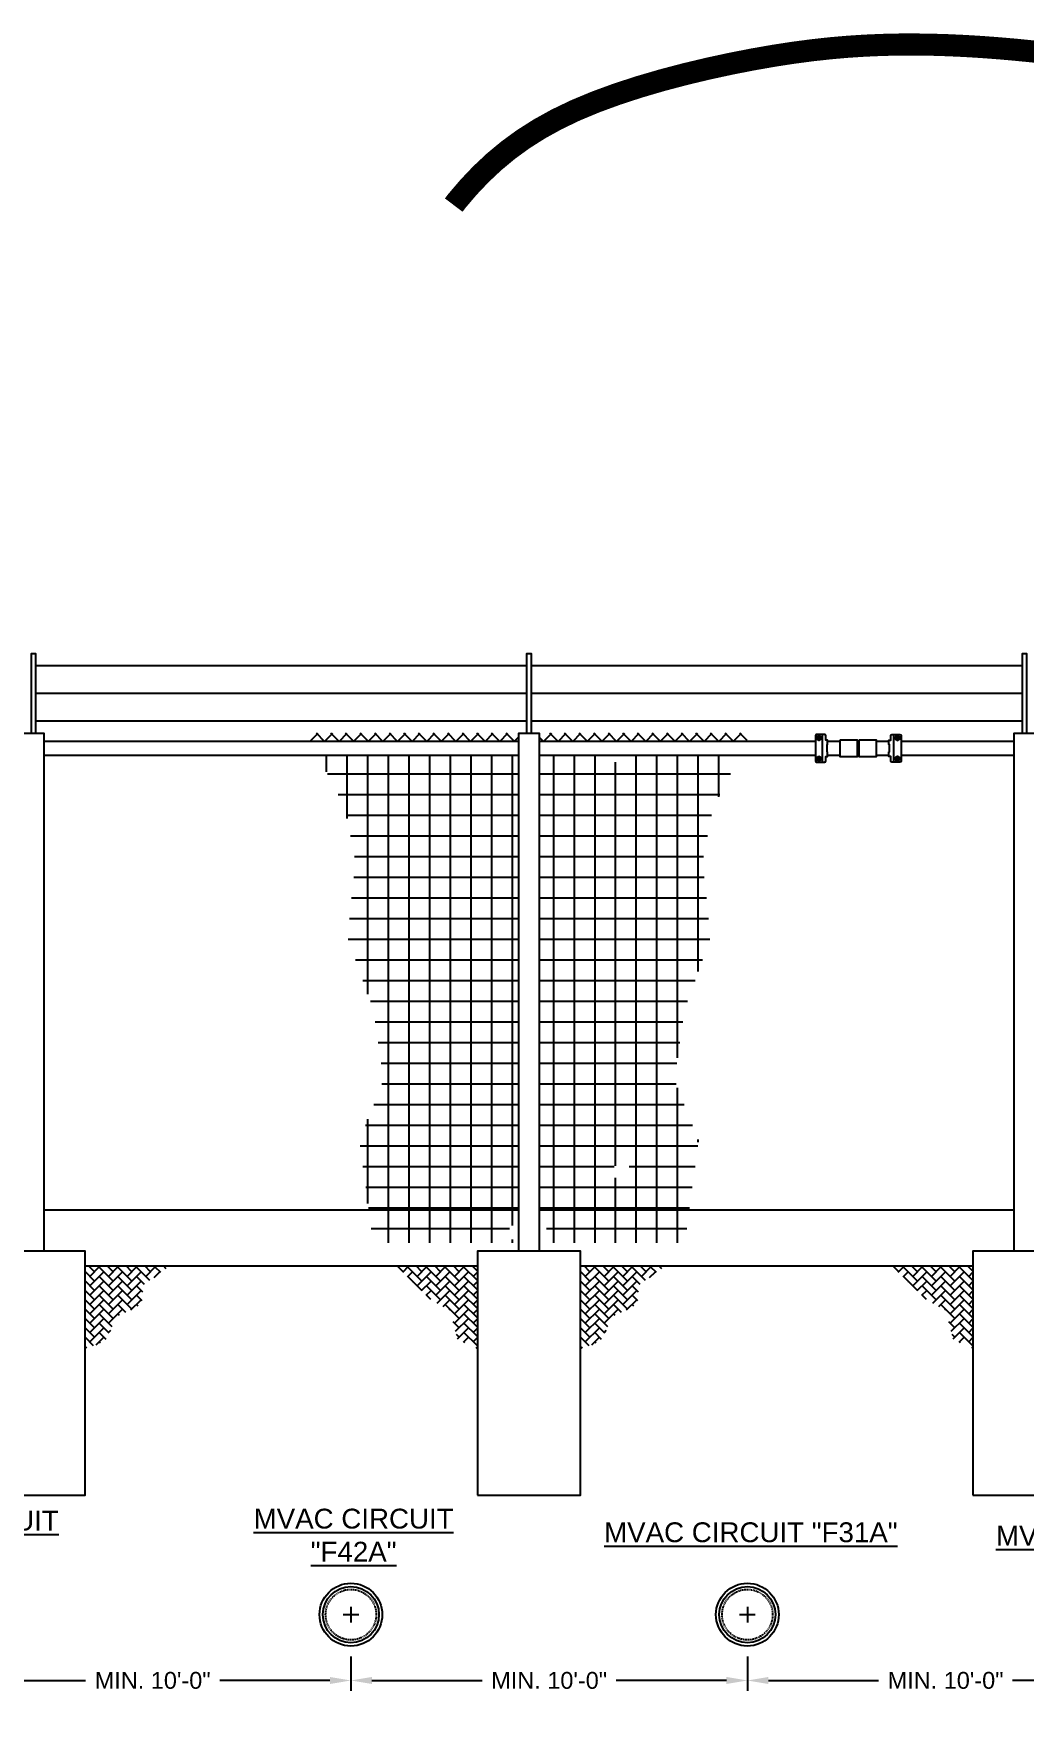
# Model space of a CAD drawing. Header units: feet. Extents: x -19 to 1011, y -11 to 595.
# Drawn here: x 219.2 to 407.9, y 90.7 to 408.8 of the extents above; entities that cross this region are included whole.
import ezdxf

# ---------------------------------------------------------------- set-up
doc = ezdxf.new("R2010")
doc.units = ezdxf.units.FT
doc.header["$MEASUREMENT"] = 0
doc.linetypes.add('CENTER2', pattern=[1.125, 0.75, -0.125, 0.125, -0.125])
doc.linetypes.add('HIDDEN', pattern=[0.375, 0.25, -0.125])
for name, color, linetype in [('8 IN SCH80 PVC CONDUIT', 4, 'Continuous'), ('C-CABL', 3, 'Continuous'), ('E-DETL', 7, 'Continuous'), ('G-ANNO-DIMS', 1, 'Continuous'), ('G-ANNO-TEXT', 1, 'Continuous')]:
    doc.layers.add(name, color=color, linetype=linetype)
doc.styles.add('NEI-A', font='arial.ttf')
doc.styles.get("Standard").update_dxf_attribs({"font": 'arial.ttf'})
doc.linetypes.add('FENCELINE', pattern='A,1,-0.2,["X",Standard,S=0.1,R=0,X=-0.05,Y=-0.05],-0.2', length=1.4)
doc.dimstyles.new('NEI-A', dxfattribs={"dimtxt": 0.1, "dimasz": 0.125, "dimexe": 0.0625, "dimexo": 0.0625, "dimgap": 0.0625, "dimtad": 0, "dimtih": 1, "dimtoh": 1, "dimdec": 4, "dimzin": 3, "dimdsep": 46, "dimlunit": 4, "dimtxsty": 'NEI-A', "dimcen": 0, "dimadec": 0, "dimazin": 0, "dimtfac": 0.75, "dimtdec": 4, "dimtofl": 0, "dimtmove": 0, "dimatfit": 3, "dimfxl": 1, "dimfrac": 1, "dimtolj": 1, "dimtzin": 0, "dimarcsym": 0})
pattern_1 = [(0, (-239.9743, -74.104), (0, 3.93104), []), (90, (-239.9743, -74.104), (-3.93104, 2e-16), [])]
pattern_2 = [(45, (103.6605, 350.216), (1e-16, 1.7789855), [3.773798, -1.257933]), (135, (104.55, 351.1055), (1e-16, 1.7789855), [3.773798, -1.257933])]
pattern_3 = [(45, (-384.1757, 1291.4641), (-1.3898324, 1.3898324), []), (135, (-384.1757, 1291.4641), (-1.3898324, -1.3898324), [])]

# ---------------------------------------------------------------- blocks, each defined once
blk = doc.blocks.new('*U6')
at = {"layer": '8 IN SCH80 PVC CONDUIT', "color": 0, "linetype": 'Continuous', "ltscale": 6, "transparency": 16777216}
for p, q in [((-1.5, 0), (1.5, 0)), ((0, -1.5), (0, 1.5))]:
    blk.add_line(p, q, dxfattribs=at)
blk = doc.blocks.new('*U7')
at = {"layer": '8 IN SCH80 PVC CONDUIT', "color": 0, "linetype": 'Continuous', "ltscale": 6, "transparency": 16777216}
for p, q in [((-1.5, 0), (1.5, 0)), ((0, -1.5), (0, 1.5))]:
    blk.add_line(p, q, dxfattribs=at)
blk = doc.blocks.new('*D9')
at = {"layer": 'Defpoints', "color": 0, "transparency": 16777216}
for p in [(204.15, 101.98), (279.63, 101.98), (279.63, 95.43)]:
    blk.add_point(p, dxfattribs=at)
at = {"layer": 'G-ANNO-DIMS', "color": 0, "lineweight": -2, "transparency": 16777216}
for p, q in [((204.15, 99.98), (204.15, 93.43)), ((279.63, 99.98), (279.63, 93.43)), ((208.15, 95.43), (229.13, 95.43)), ((275.63, 95.43), (254.65, 95.43))]:
    blk.add_line(p, q, dxfattribs=at)
at = {"layer": 'G-ANNO-DIMS', "color": 0, "transparency": 16777216}
for points in [[(208.15, 96.1), (208.15, 94.76), (204.15, 95.43)], [(275.63, 96.1), (275.63, 94.76), (279.63, 95.43)]]:
    blk.add_solid(points, dxfattribs=at)
at = {"layer": 'G-ANNO-DIMS', "color": 0, "transparency": 16777216, "insert": (241.89, 95.43), "char_height": 3.2, "attachment_point": 5, "style": 'NEI-A'}
blk.add_mtext('\\A1;MIN. 10\'-0"', dxfattribs=at)
blk = doc.blocks.new('*D10')
at = {"layer": 'Defpoints', "color": 0, "transparency": 16777216}
for p in [(279.63, 101.98), (355.11, 101.98), (355.11, 95.43)]:
    blk.add_point(p, dxfattribs=at)
at = {"layer": 'G-ANNO-DIMS', "color": 0, "lineweight": -2, "transparency": 16777216}
for p, q in [((279.63, 99.98), (279.63, 93.43)), ((355.11, 99.98), (355.11, 93.43)), ((283.63, 95.43), (304.61, 95.43)), ((351.11, 95.43), (330.13, 95.43))]:
    blk.add_line(p, q, dxfattribs=at)
at = {"layer": 'G-ANNO-DIMS', "color": 0, "transparency": 16777216}
for points in [[(283.63, 96.1), (283.63, 94.76), (279.63, 95.43)], [(351.11, 96.1), (351.11, 94.76), (355.11, 95.43)]]:
    blk.add_solid(points, dxfattribs=at)
at = {"layer": 'G-ANNO-DIMS', "color": 0, "transparency": 16777216, "insert": (317.37, 95.43), "char_height": 3.2, "attachment_point": 5, "style": 'NEI-A'}
blk.add_mtext('\\A1;MIN. 10\'-0"', dxfattribs=at)
blk = doc.blocks.new('*D11')
at = {"layer": 'Defpoints', "color": 0, "transparency": 16777216}
for p in [(355.11, 101.98), (430.58, 101.98), (430.58, 95.43)]:
    blk.add_point(p, dxfattribs=at)
at = {"layer": 'G-ANNO-DIMS', "color": 0, "lineweight": -2, "transparency": 16777216}
for p, q in [((355.11, 99.98), (355.11, 93.43)), ((430.58, 99.98), (430.58, 93.43)), ((359.11, 95.43), (380.08, 95.43)), ((426.58, 95.43), (405.61, 95.43))]:
    blk.add_line(p, q, dxfattribs=at)
at = {"layer": 'G-ANNO-DIMS', "color": 0, "transparency": 16777216}
for points in [[(359.11, 96.1), (359.11, 94.76), (355.11, 95.43)], [(426.58, 96.1), (426.58, 94.76), (430.58, 95.43)]]:
    blk.add_solid(points, dxfattribs=at)
at = {"layer": 'G-ANNO-DIMS', "color": 0, "transparency": 16777216, "insert": (392.84, 95.43), "char_height": 3.2, "attachment_point": 5, "style": 'NEI-A'}
blk.add_mtext('\\A1;MIN. 10\'-0"', dxfattribs=at)

msp = doc.modelspace()

# ---------------------------------------------------------------- hatches: boundary and pattern name
at = {"layer": 'E-DETL', "linetype": 'Continuous'}
h = msp.add_hatch(dxfattribs=at)
h.set_pattern_fill('ANSI37', color=9, scale=15.724159)
h.set_pattern_definition(pattern_3)
h.paths.add_polyline_path([(272.07002, 274.09679), (271.27978, 275.66043), (311.5706, 275.66043), (311.5706, 274.09679)])
h = msp.add_hatch(dxfattribs=at)
h.set_pattern_fill('ANSI37', color=9, scale=15.724159)
h.set_pattern_definition(pattern_3)
h.paths.add_polyline_path([(354.99635, 274.09679), (355.78658, 275.66043), (315.49577, 275.66043), (315.49577, 274.09679)])
h = msp.add_hatch(dxfattribs=at)
h.set_pattern_fill('NET', color=9, scale=31.448317)
h.set_pattern_definition(pattern_1)
edge = h.paths.add_edge_path()
edge.add_line((311.56766, 179.32898), (310.16165, 179.32898))
edge.add_arc((310.16165, 179.66066), 0.33168, 180, 270, ccw=False)
edge.add_line((309.82997, 179.66066), (309.82997, 181.6377))
edge.add_arc((310.16165, 181.6377), 0.33168, 90, 180, ccw=False)
edge.add_line((310.16165, 181.96938), (311.30847, 181.96938))
edge.add_line((311.30847, 181.96938), (311.30847, 182.41037))
edge.add_line((311.30847, 182.41037), (311.56766, 182.41037))
edge.add_line((311.56766, 182.41037), (311.56766, 189.49239))
edge.add_line((311.56766, 189.49239), (311.25318, 189.49239))
edge.add_line((311.25318, 189.49239), (311.25318, 190.63799))
edge.add_line((311.25318, 190.63799), (311.56766, 190.63799))
edge.add_line((311.56766, 190.63799), (311.56766, 267.94278))
edge.add_line((311.56766, 267.94278), (311.25318, 267.94278))
edge.add_line((311.25318, 267.94278), (311.25318, 269.08838))
edge.add_line((311.25318, 269.08838), (311.56766, 269.08838))
edge.add_line((311.56766, 269.08838), (311.56766, 271.4761))
edge.add_line((311.56766, 271.4761), (297.51393, 271.4761))
edge.add_line((297.51393, 271.4761), (297.51393, 270.38999))
edge.add_arc((297.26517, 270.38999), 0.24876, -90, 0, ccw=False)
edge.add_line((297.26517, 270.14123), (295.78239, 270.14123))
edge.add_arc((295.78239, 270.38999), 0.24876, 180, 270, ccw=False)
edge.add_line((295.53363, 270.38999), (295.53363, 271.25011))
edge.add_line((295.53363, 271.25011), (295.20289, 271.25011))
edge.add_line((295.20289, 271.25011), (295.20289, 271.4761))
edge.add_line((295.20289, 271.4761), (273.39154, 271.4761))
edge.add_line((273.39154, 271.4761), (278.58945, 261.19102))
edge.add_line((278.58945, 261.19102), (280.49811, 251.27306))
edge.add_line((280.49811, 251.27306), (278.97118, 236.77757))
edge.add_line((278.97118, 236.77757), (283.9337, 223.045))
edge.add_line((283.9337, 223.045), (285.84236, 209.6939))
edge.add_line((285.84236, 209.6939), (281.26158, 198.25009))
edge.add_line((281.26158, 198.25009), (283.84754, 178.70356))
edge.add_line((283.84754, 178.70356), (311.56766, 178.70356))
edge.add_line((311.56766, 178.70356), (311.56766, 179.32898))
h = msp.add_hatch(dxfattribs=at)
h.set_pattern_fill('NET', color=9, scale=31.448317)
h.set_pattern_definition(pattern_1)
h.paths.add_polyline_path([(331.88317, 194.44549), (333.84869, 191.04111), (325.98661, 191.04111)], flags=16)
edge = h.paths.add_edge_path()
edge.add_line((316.53382, 179.32898), (315.4987, 179.32898))
edge.add_line((315.4987, 179.32898), (315.4987, 178.70356))
edge.add_line((315.4987, 178.70356), (343.21883, 178.70356))
edge.add_line((343.21883, 178.70356), (345.80479, 198.25009))
edge.add_line((345.80479, 198.25009), (341.224, 209.6939))
edge.add_line((341.224, 209.6939), (343.13266, 223.045))
edge.add_line((343.13266, 223.045), (348.09518, 236.77757))
edge.add_line((348.09518, 236.77757), (346.56825, 251.27306))
edge.add_line((346.56825, 251.27306), (348.47692, 261.19102))
edge.add_line((348.47692, 261.19102), (353.67482, 271.4761))
edge.add_line((353.67482, 271.4761), (331.86347, 271.4761))
edge.add_line((331.86347, 271.4761), (331.86347, 271.25011))
edge.add_line((331.86347, 271.25011), (331.53274, 271.25011))
edge.add_line((331.53274, 271.25011), (331.53274, 270.38999))
edge.add_arc((331.28398, 270.38999), 0.24876, -90, 0, ccw=False)
edge.add_line((331.28398, 270.14123), (329.8012, 270.14123))
edge.add_arc((329.8012, 270.38999), 0.24876, 180, 270, ccw=False)
edge.add_line((329.55244, 270.38999), (329.55244, 271.4761))
edge.add_line((329.55244, 271.4761), (315.4987, 271.4761))
edge.add_line((315.4987, 271.4761), (315.4987, 269.08838))
edge.add_line((315.4987, 269.08838), (315.81318, 269.08838))
edge.add_line((315.81318, 269.08838), (315.81318, 267.94278))
edge.add_line((315.81318, 267.94278), (315.4987, 267.94278))
edge.add_line((315.4987, 267.94278), (315.4987, 190.63799))
edge.add_line((315.4987, 190.63799), (315.81318, 190.63799))
edge.add_line((315.81318, 190.63799), (315.81318, 189.49239))
edge.add_line((315.81318, 189.49239), (315.4987, 189.49239))
edge.add_line((315.4987, 189.49239), (315.4987, 181.96938))
edge.add_line((315.4987, 181.96938), (316.53382, 181.96938))
edge.add_arc((316.53382, 181.6377), 0.33168, 0, 90, ccw=False)
edge.add_line((316.8655, 181.6377), (316.8655, 179.66066))
edge.add_arc((316.53382, 179.66066), 0.33168, -90, 0, ccw=False)
h = msp.add_hatch(dxfattribs=at)
h.set_pattern_fill('AR-HBONE', color=9, scale=0.314483)
h.set_pattern_definition([(45, (9.3156, 350.216), (1e-16, 1.7789855), [3.773798, -1.257933]), (135, (10.2051, 351.1055), (1e-16, 1.7789855), [3.773798, -1.257933])])
h.paths.add_polyline_path([(245.22358, 174.30989), (229.01583, 174.30989), (229.01583, 158.50507), (232.80366, 159.92843), (235.21363, 164.66065), (239.8336, 166.96899), (240.14161, 170.66233)])
h = msp.add_hatch(dxfattribs=at)
h.set_pattern_fill('AR-HBONE', color=9, scale=0.314483)
h.set_pattern_definition(pattern_2)
h.paths.add_polyline_path([(303.70558, 174.30989), (288.29775, 174.30989), (294.74749, 167.9732), (298.50994, 165.85506), (299.97701, 160.3087), (303.70558, 158.56677)])
h = msp.add_hatch(dxfattribs=at)
h.set_pattern_fill('AR-HBONE', color=9, scale=0.314483)
h.set_pattern_definition(pattern_2)
h.paths.add_polyline_path([(339.56853, 174.30989), (323.36078, 174.30989), (323.36078, 158.50507), (327.14861, 159.92843), (329.55858, 164.66065), (334.17855, 166.96899), (334.48656, 170.66233)])
h = msp.add_hatch(dxfattribs=at)
h.set_pattern_fill('AR-HBONE', color=9, scale=0.314483)
h.set_pattern_definition([(45, (198.0055, 350.216), (1e-16, 1.7789855), [3.773798, -1.257933]), (135, (198.895, 351.1055), (1e-16, 1.7789855), [3.773798, -1.257933])])
h.paths.add_polyline_path([(398.05053, 174.30989), (382.6427, 174.30989), (389.09244, 167.9732), (392.85489, 165.85506), (394.32196, 160.3087), (398.05053, 158.56677)])

# ---------------------------------------------------------------- linework, layer by layer
at = {"layer": '8 IN SCH80 PVC CONDUIT', "linetype": 'Continuous', "ltscale": 2}
for centre, radius in [((279.63059, 107.95395), 5.97518), ((279.63059, 107.95395), 5.34621), ((355.10655, 107.95395), 5.97518), ((355.10655, 107.95395), 5.34621)]:
    msp.add_circle(centre, radius, dxfattribs=at)
at = {"layer": '8 IN SCH80 PVC CONDUIT', "linetype": 'HIDDEN', "ltscale": 0.5}
for centre in [(279.63059, 107.95395), (355.10655, 107.95395)]:
    msp.add_circle(centre, 4.81285, dxfattribs=at)
at = {"layer": 'C-CABL', "color": 8, "const_width": 4.2056}
msp.add_lwpolyline([(412.63978, 405.02076), (409.41295, 405.37134), (406.20617, 405.68838), (403.01383, 405.96749), (399.83271, 406.20572), (396.6596, 406.40014), (393.49129, 406.54782), (390.32457, 406.64584), (387.15623, 406.69125), (383.98305, 406.68113), (380.79813, 406.61177), (377.57983, 406.47635), (374.30279, 406.26729), (370.94167, 405.97699), (367.47114, 405.59788), (363.86584, 405.12236), (360.10044, 404.54283), (356.1496, 403.85173), (352.00272, 403.04294), (347.70821, 402.11634), (343.32921, 401.0733), (338.92888, 399.9152), (334.57037, 398.6434), (330.31683, 397.25926), (326.23141, 395.76417), (322.37727, 394.15948), (318.80264, 392.4454), (315.49615, 390.61745), (312.43152, 388.67001), (309.58244, 386.59742), (306.92265, 384.39404), (304.42584, 382.05425), (302.06574, 379.57239), (299.81606, 376.94283), (299.20523, 376.13488)], dxfattribs=at)
at = {"layer": 'E-DETL', "color": 7, "linetype": 'Continuous'}
for points in [[(218.80712, 275.66043), (218.80712, 290.80543), (219.56934, 290.80543), (219.56934, 275.66043)], [(313.15207, 275.66043), (313.15207, 290.80543), (313.91429, 290.80543), (313.91429, 275.66043)], [(407.49702, 275.66043), (407.49702, 290.80543), (408.25924, 290.80543), (408.25924, 275.66043)], [(217.22271, 177.13115), (217.22271, 275.66043), (221.15375, 275.66043), (221.15375, 177.13115)], [(311.56766, 274.09679), (221.15375, 274.09679)], [(311.56766, 177.13115), (311.56766, 275.66043), (315.4987, 275.66043), (315.4987, 177.13115)], [(368.04701, 274.09679), (315.4987, 274.09679)], [(372.7788, 274.09679), (370.35805, 274.09679)], [(376.40573, 274.09679), (376.00735, 274.09679)], [(382.05503, 274.09679), (379.63428, 274.09679)], [(405.91261, 274.09679), (384.36607, 274.09679)], [(405.91261, 177.13115), (405.91261, 275.66043), (409.84365, 275.66043), (409.84365, 177.13115)], [(221.15375, 271.4761), (311.56766, 271.4761)], [(315.4987, 271.4761), (368.04701, 271.4761)], [(370.35805, 271.4761), (372.7788, 271.4761)], [(376.00735, 271.4761), (376.40573, 271.4761)], [(379.63428, 271.4761), (382.05503, 271.4761)], [(384.36607, 271.4761), (405.91261, 271.4761)], [(311.56766, 184.93643), (221.15375, 184.93643)], [(405.91261, 184.93643), (315.4987, 184.93643)]]:
    msp.add_lwpolyline(points, dxfattribs=at)
at = {"layer": 'E-DETL', "color": 7, "linetype": 'FENCELINE', "ltscale": 0.75}
for points in [[(219.56934, 288.5106), (313.15207, 288.5106)], [(313.91429, 288.5106), (407.49702, 288.5106)], [(219.56934, 283.26922), (313.15207, 283.26922)], [(313.91429, 283.26922), (407.49702, 283.26922)], [(219.56934, 278.02783), (313.15207, 278.02783)], [(313.91429, 278.02783), (407.49702, 278.02783)]]:
    msp.add_lwpolyline(points, dxfattribs=at)
at = {"layer": 'E-DETL', "color": 6, "linetype": 'Continuous'}
for points in [[(370.35805, 272.08755), (370.26976, 272.08755), (370.26976, 273.48003), (370.35805, 273.48003), (370.35805, 274.31324), (370.02732, 274.31324), (370.02732, 275.17336, 0.414213562), (369.77855, 275.42212), (368.29577, 275.42212, 0.414213562), (368.04701, 275.17336), (368.04701, 270.39423, 0.414213562), (368.29577, 270.14546), (369.77855, 270.14546, 0.414213562), (370.02732, 270.39423), (370.02732, 271.25435), (370.35805, 271.25435)], [(382.05503, 272.08755), (382.14333, 272.08755), (382.14333, 273.48003), (382.05503, 273.48003), (382.05503, 274.31324), (382.38577, 274.31324), (382.38577, 275.17336, -0.414213562), (382.63453, 275.42212), (384.11731, 275.42212, -0.414213562), (384.36607, 275.17336), (384.36607, 270.39423, -0.414213562), (384.11731, 270.14546), (382.63453, 270.14546, -0.414213562), (382.38577, 270.39423), (382.38577, 271.25435), (382.05503, 271.25435)]]:
    msp.add_lwpolyline(points, format="xyb", close=True, dxfattribs=at)
for points in [[(368.68841, 275.21572), (369.09314, 274.98205), (369.09314, 274.51471), (368.68841, 274.28104), (368.28368, 274.51471), (368.28368, 274.98205)], [(383.72467, 275.21572), (383.31994, 274.98205), (383.31994, 274.51471), (383.72467, 274.28104), (384.1294, 274.51471), (384.1294, 274.98205)], [(368.68841, 271.29671), (369.09314, 271.06304), (369.09314, 270.5957), (368.68841, 270.36203), (368.28368, 270.5957), (368.28368, 271.06304)], [(383.72467, 271.29671), (383.31994, 271.06304), (383.31994, 270.5957), (383.72467, 270.36203), (384.1294, 270.5957), (384.1294, 271.06304)]]:
    msp.add_lwpolyline(points, close=True, dxfattribs=at)
for points in [[(369.40751, 270.14515), (369.40751, 275.41984)], [(383.00557, 270.14515), (383.00557, 275.41984)]]:
    msp.add_lwpolyline(points, dxfattribs=at)
at = {"layer": 'E-DETL', "color": 4, "linetype": 'Continuous'}
for points in [[(372.7788, 274.40737), (376.00735, 274.40737), (376.00735, 271.17881), (372.7788, 271.17881)], [(376.40573, 274.40737), (379.63428, 274.40737), (379.63428, 271.17881), (376.40573, 271.17881)]]:
    msp.add_lwpolyline(points, close=True, dxfattribs=at)
at = {"layer": 'E-DETL', "color": 7, "linetype": 'Continuous'}
for points in [[(209.36063, 130.7074), (229.01583, 130.7074), (229.01583, 177.13115), (209.36063, 177.13115)], [(303.70558, 130.7074), (323.36078, 130.7074), (323.36078, 177.13115), (303.70558, 177.13115)], [(398.05053, 130.7074), (417.70573, 130.7074), (417.70573, 177.13115), (398.05053, 177.13115)]]:
    msp.add_lwpolyline(points, close=True, dxfattribs=at)
at = {"layer": 'E-DETL', "color": 4, "linetype": 'Continuous'}
for points in [[(229.01583, 174.30989), (303.70558, 174.30989)], [(323.36078, 174.30989), (398.05053, 174.30989)]]:
    msp.add_lwpolyline(points, dxfattribs=at)
at = {"layer": 'E-DETL', "color": 6, "linetype": 'Continuous'}
for centre in [(368.69618, 274.7433), (383.7169, 274.7433), (368.69618, 270.82429), (383.7169, 270.82429)]:
    msp.add_circle(centre, 0.21566, dxfattribs=at)

# ---------------------------------------------------------------- block references
at = {"layer": '8 IN SCH80 PVC CONDUIT', "linetype": 'CENTER2', "ltscale": 6, "extrusion": (0, 0, -1), "rotation": 180}
for name, p in [('*U7', (-279.63059, 107.95395)), ('*U6', (-355.10655, 107.95395))]:
    msp.add_blockref(name, p, dxfattribs=at)

# ---------------------------------------------------------------- texts
at = {"layer": 'G-ANNO-TEXT', "linetype": 'Continuous', "char_height": 3.773798, "attachment_point": 5, "style": 'NEI-A', "bg_fill": 3, "box_fill_scale": 1.5, "bg_fill_color": 256, "bg_fill_transparency": 0}
for s, width, gutter_width, heights, insert in [('{\\LMVAC CIRCUIT "F31A"}', 53.1770924, 1.03773, [11.93431], (355.76416, 123.604)), ('{\\LMVAC CIRCUIT "F31B"}', 53.403036, 0.68793, [11.61491], (430.37423, 122.96047))]:
    msp.add_mtext_dynamic_manual_height_columns(s, width=width, gutter_width=gutter_width, heights=heights, dxfattribs=dict(at, insert=insert))

# ---------------------------------------------------------------- dimensions: what is measured, and where the dimension line sits
at = {"layer": 'G-ANNO-DIMS'}
for base, p1, p2, picture, middle in [((279.63059, 95.43055), (204.15463, 101.97876), (279.63059, 101.97876), '*D9', (241.89261, 95.43055)), ((355.10655, 95.43055), (279.63059, 101.97876), (355.10655, 101.97876), '*D10', (317.36857, 95.43055)), ((430.58251, 95.43055), (355.10655, 101.97876), (430.58251, 101.97876), '*D11', (392.84453, 95.43055))]:
    dim = msp.add_linear_dim(base=base, p1=p1, p2=p2, text='MIN. 10\'-0"', dimstyle='NEI-A', override={"dimscale": 32}, dxfattribs=at)
    dim.commit()
    dim.dimension.update_dxf_attribs({"geometry": picture, "text_midpoint": middle})

# ---------------------------------------------------------------- next in the draw order: texts
at = {"layer": 'G-ANNO-TEXT', "linetype": 'Continuous', "char_height": 3.773798, "attachment_point": 5, "style": 'NEI-A', "bg_fill": 3, "box_fill_scale": 1.5, "bg_fill_color": 256, "bg_fill_transparency": 0}
for s, insert in [('{\\LMVAC CIRCUIT "F41B"}', (204.98004, 122.69989)), ('{\\LMVAC CIRCUIT "F42A"}', (280.14558, 123.07841))]:
    msp.add_mtext_dynamic_manual_height_columns(s, width=46.5898279, gutter_width=0.68793, heights=[0], dxfattribs=dict(at, insert=insert))

doc.saveas('drawing.dxf')
